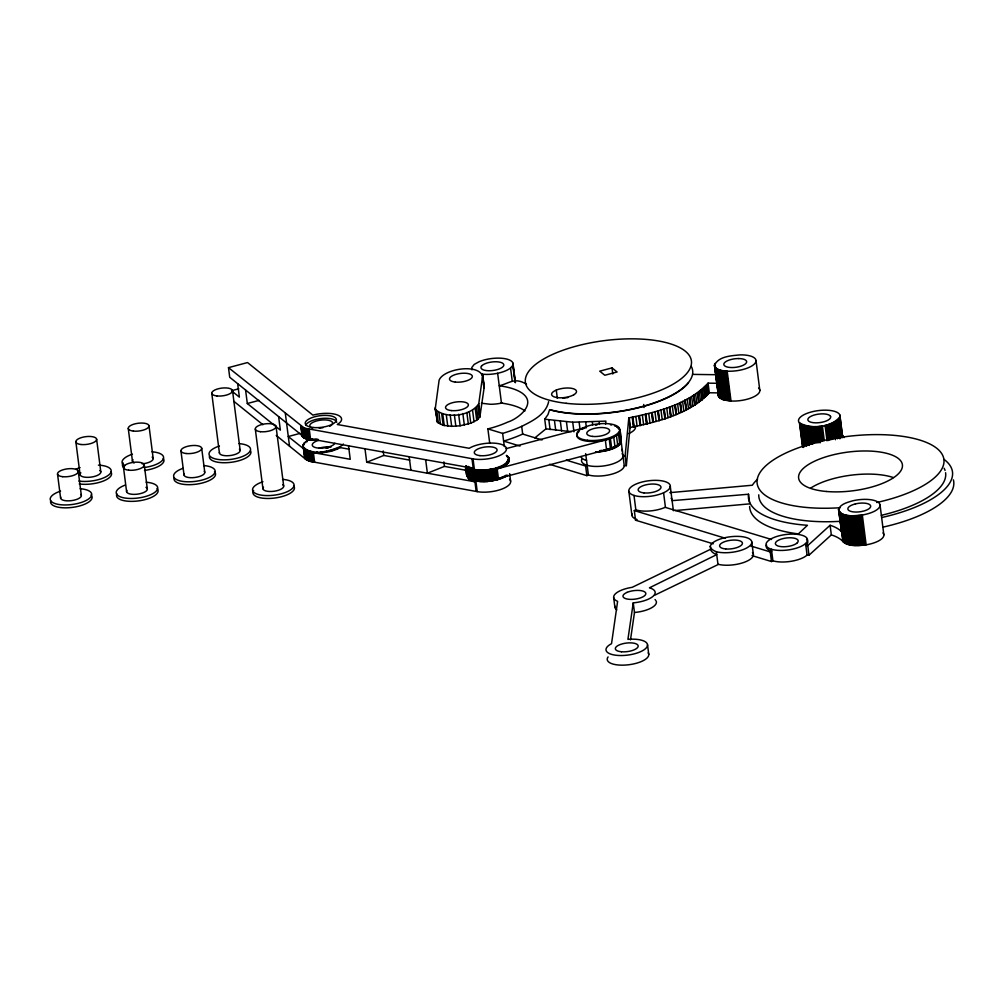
<?xml version="1.0" encoding="UTF-8"?>
<svg xmlns="http://www.w3.org/2000/svg" width="1004" height="1004" viewBox="0 0 1004 1004"><rect width="100%" height="100%" fill="white"/><g stroke="black" fill="none" stroke-linecap="round" stroke-linejoin="round"><path stroke-width="1.5" d="M838.516 509.555C841.979 518.164 855.132 515.504 862.599 514.939A20.921 7.806 -7.3 0 0 879.353 503.33A20.921 7.806 -7.3 0 0 852.007 500.983C847.112 502.565 840.285 504.033 838.516 509.555L841.616 531.756L840.825 531.003A57.542 21.46 -7.3 0 0 831.789 525.832L830.095 525.268L807.756 545.586L805.835 545.448A20.921 7.806 -7.3 0 0 806.563 539.361M714.471 365.506C718.211 356.144 731.489 355.78 740.199 354.876A20.921 7.806 -7.3 0 1 755.046 363.247A20.921 7.806 -7.3 0 1 727.687 371.204C723.181 370.714 716.065 370.74 714.471 365.506L718.525 396.316L722.842 399.567L731.514 401.048A20.921 7.806 -7.3 0 0 759.601 389.452M839.909 416.949C830.823 427.566 811.207 429.662 799.309 422.734A20.921 7.806 -7.3 0 1 814.809 411.163A20.921 7.806 -7.3 0 1 839.808 414.916L842.507 437.167L842.406 435.171L844.013 437.618M435.196 409.218L439.112 380.202C443.417 368.769 478.795 363.235 482.585 376.299L478.77 403.696C470.889 416.095 445.889 419.408 435.196 409.218L437.43 422.282L443.191 425.332L451.662 426.336L460.121 425.784L470.763 423.199L476.712 420.237L479.874 416.898L484.192 387.293L482.673 374.668M436.677 420.776L436.765 419.145M471.98 369.886L471.767 367.577L473.988 364.69A2.372 0.891 -7.3 0 1 474.654 364.176L479.033 361.754A20.846 7.781 -7.3 0 1 500.055 358.164A20.846 7.781 -7.3 0 1 512.944 363.147L512.806 365.456L510.07 368.38A20.846 7.781 -7.3 0 1 498.611 373.061L497.306 373.337A20.846 7.781 -7.3 0 1 486.601 374.429L482.409 374.228M300.045 433.389L288.286 436.527L303.723 448.863C300.874 444.446 306.308 440.605 309.972 439.263M303.057 447.42L303.07 444.897M493.152 469.859C498.611 468.303 511.136 465.906 508.614 458.05L506.317 455.339M495.763 479.172L606.554 449.679C611.888 448.148 618.351 446.554 621.2 441.333L620.108 430.076L616.494 426.436M621.2 441.333L620.108 430.076M605.588 424.19L605.889 421.115L572.719 422.207L544.72 419.195L545.963 428.833L534.806 437.92M549.59 464.312L586.863 475.645L588.394 474.955A20.921 7.806 -7.3 0 0 610.896 474.415A20.921 7.806 -7.3 0 0 624.262 465.831L626.345 465.63L625.115 456.004L628.818 417.928C656.867 412.004 687.753 404.825 708.058 383.139L717.86 383.302M626.345 465.63L630.048 427.553C658.097 421.63 688.995 414.451 709.301 392.765L708.058 383.139M548.648 401.625C545.938 414.489 532.421 421.015 521.691 426.361A83.646 31.199 -7.3 0 1 503.908 433.013L502.64 433.389L487.881 428.896L489.739 443.341M633.248 602.864L627.927 639.372L628.705 639.31A20.921 7.806 -7.3 0 1 646.538 647.58A20.921 7.806 -7.3 0 1 616.255 655.286A20.921 7.806 -7.3 0 1 611.536 643.677L617.611 601.358A20.921 7.806 -7.3 0 1 632.219 587.315L710.669 549.226A28.137 10.492 -7.3 0 0 716.731 554.61L649.462 587.817A20.921 7.806 -7.3 0 1 653.391 595.987A20.921 7.806 -7.3 0 1 633.875 602.802L633.248 602.864L634.478 612.49L630.487 639.874M710.292 546.339L710.33 546.088A20.921 7.806 -7.3 0 1 737.388 536.362A20.921 7.806 -7.3 0 1 748.946 546.553A20.921 7.806 -7.3 0 1 716.881 551.861L716.354 551.723A28.137 10.492 -7.3 0 1 710.292 546.339L710.669 549.226M718.412 394.283L718.362 395.827M507.773 475.143A21.962 8.195 -7.3 0 1 498.524 479.435L487.442 481.481L475.595 481.092L474.114 469.546C483.388 470.537 509.517 470.324 508.488 457.096M497.156 468.843L609.227 438.961L616.456 435.598L619.957 431.707M303.195 445.864L304.476 442.764M842.005 527.652L841.352 531.279M706.565 385.009L707.795 394.635M544.72 419.195L547.971 414.589L549.59 409.707L551.121 410.159A83.683 31.212 -7.3 0 0 604.508 413.372L609.943 412.832A83.683 31.212 -7.3 0 0 626.145 410.435L631.441 409.381A83.683 31.212 -7.3 0 0 688.506 382.8M798.105 534.153L807.442 525.293A104.604 39.018 -7.3 0 1 748.52 494.232L672.203 500.645A20.921 7.806 -7.3 0 0 671.074 498.248M752.059 555.626L771.474 561.537L772.917 560.809A20.921 7.806 -7.3 0 0 807.078 555.087L808.986 555.212L831.325 534.894L830.095 525.268M526.498 384.218C514.537 377.002 509.932 383.139 499.239 385.774A62.75 23.406 -7.3 0 1 522.758 393.593C536.613 404.11 518.378 418.731 507.698 422.107A62.75 23.406 -7.3 0 1 490.68 428.168L487.881 428.896M302.932 446.454C311.466 456.669 329.626 451.185 340.143 446.642A20.921 7.806 -7.3 0 0 343.343 444.032M348.513 445.826L350.245 459.305L312.244 452.427C321.757 453.469 331.784 452.176 340.268 447.596L349.279 449.227M750.829 546L770.244 551.911L771.687 551.183A20.921 7.806 -7.3 0 1 766.567 545.059M654.445 595.322L718.487 564.373A20.921 7.806 -7.3 0 0 743.675 562.504A20.921 7.806 -7.3 0 0 752.473 552.564M771.511 539.474L665.175 507.334A20.921 7.806 -7.3 0 1 635.846 509.869L634.315 510.572L635.545 520.197L713.216 543.817M566.243 460.133L585.633 466.019L587.164 465.329M635.545 520.197L637.076 519.507M364.992 448.788L366.724 462.267L383.766 455.452L409.67 460.121M467.538 470.562L444.433 466.396L427.39 473.21L425.658 459.732M228.485 367.64L247.536 362.557L312.884 415.129A20.921 7.806 -7.3 0 1 337.319 414.928A20.921 7.806 -7.3 0 1 337.306 424.491L469.207 448.286A20.921 7.806 -7.3 0 1 498.335 443.63A20.921 7.806 -7.3 0 1 502.163 454.235A20.921 7.806 -7.3 0 1 473.035 458.878L304.35 428.118L228.485 367.64L229.715 377.266L301.991 435.385L301.464 434.443M231.447 390.744L238.776 388.786M245.591 390.041L247.31 403.52L259.045 400.395M612.013 367.891L599.727 371.166L604.81 375.258L617.096 371.982L612.013 367.891L612.804 373.977M506.079 448.65L584.202 427.855M502.439 402.905L501.134 403.181A20.846 7.781 -7.3 0 1 490.416 404.273L481.418 403.231M831.325 534.894L833.019 535.458A57.542 21.46 -7.3 0 1 842.055 540.629C848.066 547.243 858.445 545.661 866.427 544.783A20.921 7.806 -7.3 0 0 882.993 532.948M623.032 456.205L625.115 456.004M669.819 492.65L752.322 485.233L753.477 483.602A104.604 39.018 -7.3 0 1 757.568 479.159M674.952 510.584L749.75 503.857M634.478 612.49L635.105 612.427A20.921 7.806 -7.3 0 0 656.114 600.932M318.13 440.267L314.227 440.241L314.114 439.288L318.004 439.3M692.66 374.392L716.09 374.718M709.301 392.765L717.697 392.89M545.963 428.833L571.452 431.72M301.413 434.393C302.668 439.664 309.859 439.739 314.227 440.241M472.219 468.052L472.344 469.019L470.55 468.441L470.424 467.487L473.21 468.303L310.512 438.949L312.871 439.212L312.997 440.166M501.247 403.081L501.46 403.106A62.712 23.393 -7.3 0 1 524.966 410.925M610.482 424.817L611.637 425.006M276.225 435.435L305.831 459.368L310.324 461.426L477.226 491.621A20.921 7.806 -7.3 0 0 501.975 489.048A20.921 7.806 -7.3 0 0 509.555 479.297M366.724 462.267L474.942 481.782L470.01 479.887L467.864 476.649M465.831 465.906C464.601 473.875 467.575 480.841 475.871 481.029A20.921 7.806 -7.3 0 0 478.13 481.355M475.595 481.092L474.49 480.878L473.009 469.32L474.39 469.47L473.035 458.878M468.266 478.142L466.747 466.458L473.336 469.257L471.98 458.677M467.789 476.197L469.32 478.519L473.825 480.577L473.951 481.531M520.022 446.077L503.619 441.082L504.899 440.718A83.646 31.199 -7.3 0 0 522.682 434.067L542.06 439.953M634.315 510.572L725.428 538.282M232.577 391.648L239.379 397.132L237.647 383.653M247.31 403.52L280.354 430.126L278.623 416.647M233.894 401.349L262.922 424.717M483.401 384.708L484.217 386.753M880.044 505.025L883.859 534.881M862.323 514.989L866.151 544.833M861.256 515.152L865.071 544.996M859.901 515.341L863.716 545.185M858.533 515.491L862.361 545.335M857.178 515.604L861.005 545.448M855.835 515.679L859.662 545.523M854.504 515.73L858.32 545.574M853.187 515.73L857.014 545.574M839.808 414.916L842.607 436.64M839.72 417.476L842.306 437.694M839.432 418.015L841.829 436.677M851.907 515.705L855.722 545.548M839.068 418.542L841.452 437.217M838.616 419.082L841.001 437.744M850.652 515.654L854.467 545.498M838.076 419.609L840.461 438.271M837.461 420.136L839.846 438.798M849.434 515.554L853.249 545.398M836.759 420.663L838.955 437.769M848.254 515.428L852.082 545.272M835.993 421.165L838.189 438.271M835.152 421.667L837.349 438.773M847.125 515.265L850.953 545.109M834.236 422.144L836.232 437.694M846.046 515.065L849.873 544.908M833.27 422.609L835.453 439.714M845.029 514.839L848.857 544.683M832.228 423.06L834.224 438.61M844.075 514.575L847.891 544.419M843.184 514.286L846.999 544.13M831.149 423.487L833.132 439.037M842.356 513.973L846.171 543.817M830.007 423.889L832.002 439.451M841.603 513.621L845.431 543.465M840.925 513.257L844.753 543.101M840.323 512.856L844.151 542.7M828.815 424.278L830.81 439.827M839.457 511.086L843.636 542.285M839.382 512.002L843.197 541.846M839.181 511.613L839.783 516.282M840.185 519.394L840.775 524.05M838.604 509.028L842.858 541.382M827.597 424.629L829.58 440.179M826.33 424.956L828.325 440.518M825.037 425.257L827.032 440.819M822.376 425.771L824.297 440.693M821.034 425.985L822.941 440.907M819.678 426.16L821.586 441.082M818.31 426.298L820.419 442.714M816.955 426.411L819.063 442.827M815.612 426.487L817.72 442.902M814.282 426.524L816.39 442.94M812.976 426.537L815.072 442.94M811.696 426.499L813.792 442.915M810.441 426.436L812.738 444.345M809.237 426.336L811.521 444.245M808.069 426.198L810.353 444.107M806.94 426.035L809.425 445.437M805.873 425.834L808.358 445.236M804.869 425.596L807.354 444.998M803.915 425.332L806.588 446.228M803.037 425.043L805.71 445.927M802.221 424.717L804.894 445.613M801.481 424.366L804.342 446.755M800.815 423.989L803.677 446.378M800.226 423.588L803.288 447.47M799.724 423.173L802.786 447.044M799.473 422.91L802.535 446.78M807.756 545.586L808.986 555.212M805.597 543.528L807.078 555.087M756.012 360.599L759.827 390.443M771.436 549.251L772.917 560.809M770.244 551.911L771.474 561.537M748.52 494.232L749.574 502.489M751.783 541.972L753.376 554.484M727.185 371.179L731.012 400.998M726.432 371.141L730.259 400.96M725.227 371.041L729.042 400.86M724.06 370.903L727.875 400.721M722.93 370.74L726.758 400.558M721.863 370.539L725.691 400.358M720.859 370.3L724.675 400.132M719.906 370.037L723.721 399.868M719.015 369.748L722.842 399.567M718.211 369.422L722.027 399.241M717.458 369.083L721.286 398.902M716.793 368.706L720.621 398.525M716.216 368.305L720.031 398.124M715.701 367.878L719.529 397.697M715.061 363.398L715.45 366.372M714.785 363.925L719.102 397.258M714.584 364.465L718.764 396.793M714.484 364.979L718.525 396.316M706.803 384.745L708.033 394.384M705.36 386.214L706.59 395.84M704.168 387.406L705.41 397.044M704.03 387.544L705.122 397.295M702.511 388.862L703.741 398.488M701.143 390.041L702.373 399.667M700.968 390.167L702.06 399.931M699.261 391.472L700.491 401.098M697.717 392.639L698.947 402.265M697.529 392.765L698.596 402.516M716.354 551.723L717.96 564.235M695.634 394.045L696.864 403.671M693.915 395.199L695.144 404.825M693.714 395.312L694.944 404.938M693.526 395.438L694.755 405.064M691.63 396.555L692.86 406.193M689.748 397.684L690.978 407.31M689.535 397.797L690.765 407.436M689.321 397.923L690.564 407.549M687.276 399.015L688.506 408.641M685.243 400.107L686.485 409.732M685.004 400.219L686.247 409.845M684.791 400.332L686.021 409.971M682.594 401.387L683.824 411.012M680.423 402.441L681.653 412.079M680.172 402.554L681.402 412.18M679.934 402.667L681.164 412.293M677.6 403.683L678.829 413.309M675.29 404.7L676.52 414.326M675.027 404.8L676.257 414.426M674.776 404.913L676.006 414.539M672.316 405.88L673.546 415.505M669.881 406.846L671.111 416.472M669.605 406.946L670.835 416.572M669.329 407.059L670.572 416.685M666.769 407.975L667.999 417.601M664.209 408.892L665.439 418.517M663.92 408.992L665.15 418.618M663.644 409.08L664.874 418.718M660.971 409.946L662.201 419.572M670.308 486.651L673.395 510.722M658.31 410.812L659.54 420.45M658.009 410.9L659.239 420.538M657.72 411L658.95 420.626M654.947 411.803L656.189 421.429M663.581 492.776L665.426 507.221M652.198 412.619L653.428 422.245M651.885 412.694L653.127 422.32M651.583 412.782L652.826 422.408M648.747 413.535L649.977 423.161M645.898 414.288L647.141 423.914M645.585 414.351L646.827 423.989M645.283 414.439L646.513 424.064M643.727 404.474L644.066 407.536M642.372 415.116L643.602 424.742M639.46 415.807L640.69 425.432M639.134 415.869L640.364 425.508M638.82 415.945L640.05 425.57M635.846 416.56L637.088 426.185M632.884 417.187L634.114 426.813M632.558 417.25L633.788 426.876M632.231 417.313L633.474 426.938M629.219 417.852L630.449 427.478M628.818 417.928L629.997 428.131M634.001 495.436L635.846 509.869M628.843 491.345L631.93 515.403M647.517 644.769L648.76 654.395M621.187 441.76L624.262 465.831M619.732 432.272L620.961 441.898M618.477 433.954L619.719 443.58M616.456 435.598L617.698 445.224M613.745 437.154L614.975 446.78M610.432 438.535L611.674 448.161M609.227 438.961L610.457 448.587M605.324 440.053L606.554 449.679M599.099 421.68L599.451 424.428M592.373 422.082L592.724 424.83M613.645 597.493L614.875 607.119M585.708 422.295L586.411 427.792M585.671 453.632L588.394 474.955M585.633 466.019L586.863 475.645M579.145 422.345L580.023 429.223M572.719 422.207L573.949 431.833M566.457 421.906L567.687 431.532M560.37 421.429L561.6 431.055M556.279 390.079L557.333 398.337M554.497 420.776L555.727 430.402M548.862 419.961L550.092 429.587M521.691 426.361L522.682 434.067M512.944 363.147L515.428 382.549M512.994 364.678L515.278 382.587M512.831 365.205L514.926 381.62M510.559 368.054L512.165 380.579M509.053 458.088L509.304 460.66M508.815 457.586L508.94 458.539M509.041 460.246L509.166 461.212M497.645 373.262L501.46 403.106M508.802 460.798L508.928 461.765M508.087 456.619L508.2 457.586M508.476 461.363L508.601 462.329M507.585 456.167L507.698 457.134M508.062 461.928L508.187 462.894M509.643 473.637L510.609 481.205M506.995 455.741L507.12 456.707M507.56 462.493L507.685 463.446M506.97 463.045L507.095 464.011M502.64 433.389L504.322 446.592M506.292 463.597L506.418 464.563M505.539 464.137L505.665 465.103M504.711 464.664L504.836 465.63M503.795 465.178L503.92 466.145M502.828 465.68L502.941 466.647M501.774 466.17L501.9 467.136M500.67 466.634L500.795 467.6M499.515 467.073L499.641 468.04M498.298 467.487L498.423 468.454M497.043 467.889L498.524 479.435M495.738 468.253L497.206 479.786M482.51 374.153L484.192 387.293M482.447 375.094L484.066 387.845M494.407 468.592L495.876 480.138M482.485 377.491L482.849 380.378M493.039 468.893L494.508 480.439M491.646 469.169L493.127 480.715M490.228 469.408L491.709 480.966M488.81 469.621L490.291 481.167M487.392 469.797L488.873 481.343M478.77 403.696L480.238 415.242M478.393 405.34L479.874 416.898M478.092 405.905L479.573 417.463M485.961 469.935L487.442 481.481M476.624 407.586L478.105 419.145M484.543 470.035L486.024 481.581M475.231 408.678L476.712 420.237M483.137 470.098L484.606 481.656M481.744 470.136L483.225 481.682M480.376 470.123L481.857 481.682M472.558 410.234L474.039 421.793M479.046 470.073L480.514 481.631M477.741 469.997L479.222 481.556M469.282 411.64L470.763 423.199M476.486 469.885L477.967 481.431M475.268 469.734L476.749 481.28M475.871 481.029L477.226 491.621M466.835 412.456L468.316 424.014M474.817 480.816L476.172 491.408M471.968 469.069L473.449 480.615M471.29 467.789L471.416 468.742M472.897 480.301L473.022 481.267M470.989 468.78L472.47 480.326M472.031 480L472.156 480.966M470.085 468.454L471.566 480.012M462.844 413.485L464.325 425.043M469.634 467.149L469.759 468.115M471.24 479.661L471.365 480.627M469.257 468.115L470.738 479.661M470.525 479.31L470.65 480.276M468.278 466.408L468.404 467.375M468.504 467.738L470.01 479.887M467.839 467.337L469.445 479.485M468.843 478.092L468.968 479.059M467.249 466.91L468.579 478.607M466.333 465.981L467.814 477.54M466.709 470.048L467.124 476.021M466.019 466.27L467.487 477.051M458.64 414.238L460.121 425.784M454.36 414.665L455.841 426.223M450.181 414.777L451.662 426.336M446.265 414.564L447.746 426.11M442.764 414.024L444.245 425.57M441.71 413.773L443.191 425.332M438.961 412.832L440.442 424.391M443.856 461.903L444.433 466.396M436.903 411.653L438.384 423.199M435.949 410.736L437.43 422.282M435.297 407.599L436.213 414.815M409.18 456.757L410.912 470.236M383.202 450.959L383.766 455.452M340.143 446.642L340.268 447.596M337.357 448.073L337.482 449.026M334.056 449.328L334.169 450.294M331.609 450.056L331.734 451.009M330.341 450.369L330.467 451.336M326.375 451.16L326.501 452.126M322.297 451.662L322.422 452.616M320.954 451.75L321.079 452.716M316.687 439.325L316.8 440.292M315.381 439.325L315.507 440.292M316.988 451.838L317.101 452.804M311.667 439.099L311.792 440.066M313.273 451.612L314.628 462.204M309.282 429.323L310.638 439.915M312.118 451.474L313.474 462.053M308.178 429.147L309.533 439.739M311.014 451.285L312.369 461.878M307.124 428.934L308.479 439.526M309.96 451.085L311.328 461.664M306.132 428.683L307.488 439.288M308.968 450.834L310.324 461.426M307.186 440.693L307.312 441.66M305.203 428.419L306.559 439.012M308.04 450.558L309.395 461.15M304.35 428.118L305.705 438.71M307.186 450.256L308.542 460.849M305.68 441.71L305.806 442.676M303.547 427.779L304.915 438.371M306.396 449.93L307.751 460.522M302.832 427.428L304.187 438.02M305.668 449.566L307.036 460.158M302.191 427.039L303.547 437.631M305.028 449.19L306.383 459.782M301.639 426.637L302.995 437.229M304.476 448.788L305.831 459.368M301.288 426.273L302.656 436.865M303.61 443.831L303.723 444.797M304.137 448.411L305.492 459.004M301.012 426.035L302.518 436.803M303.848 448.186L305.354 458.941M300.761 425.759L302.116 436.351M303.597 447.909L304.952 458.489M301.689 434.92L301.815 435.887M303.296 447.433L304.651 458.025M301.338 433.941L301.589 435.397M285.337 413.422L289.528 446.152M276.037 426.336L283.68 486.024M255.305 429.122L262.948 488.81M232.514 390.581L240.157 450.281M211.781 393.38L219.424 453.068M201.678 448.148L204.766 472.219M180.946 450.947L184.033 475.005M148.994 425.721L153.185 458.464M144.25 464.827L147.324 488.898M128.261 428.507L132.453 461.25M123.517 467.613L126.592 491.684M96.61 439.137L100.802 471.867M75.877 441.923L80.069 474.654M78.262 471.315L81.337 495.386M57.529 474.101L60.604 498.172M239.391 449.114A10.467 3.903 -7.3 0 1 231.133 455.414A10.467 3.903 -7.3 0 1 219.487 452.289M250.536 450.796A20.921 7.806 -7.3 0 1 231.497 462.254A20.921 7.806 -7.3 0 1 209.434 456.318M239.002 443.617A20.921 7.806 -7.3 0 1 246.256 454.649A20.921 7.806 -7.3 0 1 214.153 458.564A20.921 7.806 -7.3 0 1 219.424 446.002M282.639 484.656A10.467 3.903 -7.3 0 1 273.979 491.257A10.467 3.903 -7.3 0 1 263.487 487.229M293.758 486.074A20.921 7.806 -7.3 0 1 273.665 498.16A20.921 7.806 -7.3 0 1 253.623 490.467M282.526 479.36A20.921 7.806 -7.3 0 1 289.779 490.391A20.921 7.806 -7.3 0 1 257.677 494.307A20.921 7.806 -7.3 0 1 262.948 481.744M622.116 453.77A20.921 7.806 -7.3 0 1 603.718 465.944A20.921 7.806 -7.3 0 1 581.755 459.28M758.597 388.071A20.921 7.806 -7.3 0 1 759.35 388.975M620.899 440.254A20.921 7.806 -7.3 0 1 595.786 452.001M621.865 449.416A20.921 7.806 -7.3 0 1 622.417 451.386M586.549 460.51A20.921 7.806 -7.3 0 1 580.977 456.531M110.879 471.918A20.921 7.806 -7.3 0 1 102.885 481.217A20.921 7.806 -7.3 0 1 79.241 483.953M98.405 465.128A20.921 7.806 -7.3 0 1 108.746 474.967A20.921 7.806 -7.3 0 1 78.877 481.067M75.764 469.32A20.921 7.806 -7.3 0 1 80.069 467.6M99.76 470.499A10.467 3.903 -7.3 0 1 90.762 477.151A10.467 3.903 -7.3 0 1 80.847 472.809M152.031 451.8A20.921 7.806 -7.3 0 1 163.2 459.154A20.921 7.806 -7.3 0 1 144.162 467.55M124.822 465.756A20.921 7.806 -7.3 0 1 132.453 454.184M152.144 457.096A10.467 3.903 -7.3 0 1 142.129 463.848M134.172 462.982A10.467 3.903 -7.3 0 1 132.992 459.669M163.263 458.502A20.921 7.806 -7.3 0 1 144.526 470.437M123.994 467.851A20.921 7.806 -7.3 0 1 123.128 462.907M945.592 472.708A94.15 35.115 -7.3 0 1 881.349 515.316M839.055 521.377A94.15 35.115 -7.3 0 1 758.76 494.821M944.136 468.278A94.15 35.115 -7.3 0 1 945.065 470.462M840.361 507.698A94.15 35.115 -7.3 0 1 768.549 463.446A94.15 35.115 -7.3 0 1 923.416 441.271A94.15 35.115 -7.3 0 1 876.693 502.502M810.994 487.906A52.308 19.503 -7.3 0 1 893.334 477.553M796.825 533.701A104.604 39.018 -7.3 0 1 749.611 506.443M943.911 459.305A100.036 37.311 -7.3 0 1 881.738 517.512M953.398 479.849A100.036 37.311 -7.3 0 1 882.968 527.138M636.21 519.206A20.921 7.806 -7.3 0 1 632.043 513.86M691.304 366.397A83.683 31.212 -7.3 0 1 648.095 404.838A83.683 31.212 -7.3 0 1 550.305 409.732M562.98 398.149A12.55 4.681 -7.3 0 1 567.837 397.634M635.406 426.286A19.879 7.417 -7.3 0 1 628.68 433.59M616.782 609.892A20.921 7.806 -7.3 0 1 614.95 606.077M655.022 599.564A20.921 7.806 -7.3 0 1 655.474 600.003M648.207 652.926A20.921 7.806 -7.3 0 1 627.412 664.899A20.921 7.806 -7.3 0 1 608.085 656.917M334.872 443.279A11.508 4.292 -7.3 0 1 316.712 447.859A11.508 4.292 -7.3 0 1 318.619 440.342M326.174 448.248A15.687 5.848 -7.3 0 1 328.195 448.135M507.811 459.568A20.921 7.806 -7.3 0 1 507.409 461.137M507.108 461.677A20.921 7.806 -7.3 0 1 506.706 462.216M506.229 462.744A20.921 7.806 -7.3 0 1 494.985 468.24M493.717 468.554A20.921 7.806 -7.3 0 1 489.751 469.345M487.028 469.709A20.921 7.806 -7.3 0 1 475.494 469.646M506.505 475.356A20.921 7.806 -7.3 0 1 505.79 475.871M504.999 476.373A20.921 7.806 -7.3 0 1 498.9 479.071M497.708 479.435A20.921 7.806 -7.3 0 1 479.322 481.456M312.595 428.193A11.508 4.292 -7.3 0 1 312.608 422.496A11.508 4.292 -7.3 0 1 327.542 420.111A11.508 4.292 -7.3 0 1 331.445 425.194M330.692 425.759A11.508 4.292 -7.3 0 1 329.789 426.311M318.946 448.248A11.508 4.292 -7.3 0 1 331.006 447.081M305.743 425.332A15.687 5.848 -7.3 0 1 321.719 418.455A15.687 5.848 -7.3 0 1 336.742 422.307M319.234 428.256A11.508 4.292 -7.3 0 1 322.937 427.717M80.822 494.432A10.467 3.903 -7.3 0 1 71.648 500.619A10.467 3.903 -7.3 0 1 60.792 497.131M80.182 488.722A20.921 7.806 -7.3 0 1 87.448 499.754A20.921 7.806 -7.3 0 1 55.345 503.669A20.921 7.806 -7.3 0 1 60.604 491.107M91.941 496.378A20.921 7.806 -7.3 0 1 71.322 507.522A20.921 7.806 -7.3 0 1 50.752 500.896M91.025 494.985A20.921 7.806 -7.3 0 1 91.414 495.436M147.149 488.408A10.467 3.903 -7.3 0 1 136.607 494.257A10.467 3.903 -7.3 0 1 126.931 490.379M145.969 487.342A10.467 3.903 -7.3 0 1 146.283 487.53M146.17 482.234A20.921 7.806 -7.3 0 1 153.7 493.102A20.921 7.806 -7.3 0 1 121.936 497.369A20.921 7.806 -7.3 0 1 125.437 485.02M157.013 488.496A20.921 7.806 -7.3 0 1 138.665 500.883A20.921 7.806 -7.3 0 1 116.953 493.88M204.239 471.278A10.467 3.903 -7.3 0 1 195.065 477.465A10.467 3.903 -7.3 0 1 184.209 473.963M203.611 465.555A20.921 7.806 -7.3 0 1 211.141 476.423A20.921 7.806 -7.3 0 1 179.377 480.703A20.921 7.806 -7.3 0 1 182.879 468.341M214.454 471.817A20.921 7.806 -7.3 0 1 196.784 484.104A20.921 7.806 -7.3 0 1 174.169 477.741M619.142 428.62A21.686 8.095 -7.3 0 1 600.43 440.881A21.686 8.095 -7.3 0 1 576.848 434.832M576.986 434.28A21.686 8.095 -7.3 0 1 577.953 432.624M578.455 432.071A21.686 8.095 -7.3 0 1 579.032 431.519M582.157 429.411A21.686 8.095 -7.3 0 1 583.123 428.909M584.152 428.432A21.686 8.095 -7.3 0 1 585.244 427.98M595.548 425.232A21.686 8.095 -7.3 0 1 596.953 425.031M614.548 425.859A21.686 8.095 -7.3 0 1 615.439 426.173M616.996 426.888A21.686 8.095 -7.3 0 1 617.661 427.29M618.238 427.704A21.686 8.095 -7.3 0 1 618.74 428.156M506.054 475.256A21.962 8.195 -7.3 0 1 505.15 475.77M504.171 476.272A21.962 8.195 -7.3 0 1 498.398 478.469M620.648 441.371A21.41 7.982 -7.3 0 1 611.361 448.022M610.181 448.437A21.41 7.982 -7.3 0 1 603.693 450.068M602.325 450.307A21.41 7.982 -7.3 0 1 599.551 450.671M620.949 441.271A21.41 7.982 -7.3 0 1 595.523 451.938M670.346 486.212L670.308 486.727A20.921 7.806 -7.3 0 1 664.309 492.437L663.318 492.901A20.921 7.806 -7.3 0 1 631.177 494.194A20.921 7.806 -7.3 0 1 644.568 481.443A20.921 7.806 -7.3 0 1 670.346 486.212M481.493 366.146L481.292 366.435A11.508 4.292 -7.3 0 0 488.245 370.727A11.508 4.292 -7.3 0 0 502.402 367.226L502.74 366.937A11.508 4.292 -7.3 0 0 503.82 364.904L503.782 364.628A11.508 4.292 -7.3 0 0 496.541 361.766A11.508 4.292 -7.3 0 0 484.681 363.9L484.154 364.163A11.508 4.292 -7.3 0 0 481.493 366.146M797.389 542.7L797.088 543.001A11.508 4.292 -7.3 0 1 778.276 546.088L777.799 545.925A11.508 4.292 -7.3 0 1 776.468 541.532L776.807 541.244A11.508 4.292 -7.3 0 1 794.754 538.295L795.281 538.445A11.508 4.292 -7.3 0 1 797.389 542.7M573.861 394.735L573.347 395.024A12.55 4.681 -7.3 0 1 555.149 397.182A12.55 4.681 -7.3 0 1 555.927 390.23L556.567 389.966A12.55 4.681 -7.3 0 1 572.958 388.623A12.55 4.681 -7.3 0 1 573.861 394.735M627.111 592.36L626.559 592.611A11.508 4.292 -7.3 0 0 622.982 596.025L622.982 596.313A11.508 4.292 -7.3 0 0 637.289 598.76A11.508 4.292 -7.3 0 0 644.568 591.795A11.508 4.292 -7.3 0 0 627.111 592.36M855.383 503.92L854.693 504.096A11.508 4.292 -7.3 0 0 848.292 509.957A11.508 4.292 -7.3 0 0 860.993 511.638L861.721 511.5A11.508 4.292 -7.3 0 0 870.255 505.137A11.508 4.292 -7.3 0 0 855.383 503.92M738.68 358.553L737.965 358.553A11.508 4.292 -7.3 0 0 724.198 365.381A11.508 4.292 -7.3 0 0 743.136 365.305A11.508 4.292 -7.3 0 0 738.68 358.553M796.799 534.279L795.582 534.178A20.921 7.806 -7.3 0 0 766.039 545.046A20.921 7.806 -7.3 0 0 797.916 547.669A20.921 7.806 -7.3 0 0 796.799 534.279M830.559 416.459L830.421 416.196A11.508 4.292 -7.3 0 0 811.747 415.92A11.508 4.292 -7.3 0 0 815.336 422.835A11.508 4.292 -7.3 0 0 830.559 416.459M216.939 395.952A10.467 3.903 -7.3 0 0 232.526 390.845A10.467 3.903 -7.3 0 0 216.964 389.15A10.467 3.903 -7.3 0 0 216.939 395.952M260.463 431.695A10.467 3.903 -7.3 0 0 276.062 426.587A10.467 3.903 -7.3 0 0 260.488 424.893A10.467 3.903 -7.3 0 0 260.463 431.695M81.035 444.508A10.467 3.903 -7.3 0 0 96.635 439.388A10.467 3.903 -7.3 0 0 81.06 437.694A10.467 3.903 -7.3 0 0 81.035 444.508M133.419 431.092A10.467 3.903 -7.3 0 0 149.019 425.985A10.467 3.903 -7.3 0 0 133.444 424.29A10.467 3.903 -7.3 0 0 133.419 431.092M455.327 382.085A11.508 4.292 -7.3 0 0 472.344 376.4A11.508 4.292 -7.3 0 0 455.088 374.63A11.508 4.292 -7.3 0 0 455.327 382.085M451.361 410.573A11.508 4.292 -7.3 0 0 468.379 404.888A11.508 4.292 -7.3 0 0 451.122 403.119A11.508 4.292 -7.3 0 0 451.361 410.573M826.443 491.483A52.308 19.503 -7.3 0 0 902.42 464.902A52.308 19.503 -7.3 0 0 822.703 457.899A52.308 19.503 -7.3 0 0 826.443 491.483M643.978 492.901A11.508 4.292 -7.3 0 0 660.996 487.204A11.508 4.292 -7.3 0 0 643.74 485.447A11.508 4.292 -7.3 0 0 643.978 492.901M566.143 403.294A83.683 31.212 -7.3 0 0 691.505 362.745A83.683 31.212 -7.3 0 0 567.574 348.689A83.683 31.212 -7.3 0 0 566.143 403.294M621.413 651.759A11.508 4.292 -7.3 0 0 638.18 645.936A11.508 4.292 -7.3 0 0 620.685 644.355A11.508 4.292 -7.3 0 0 621.413 651.759M725.679 548.95A11.508 4.292 -7.3 0 0 742.433 543.126A11.508 4.292 -7.3 0 0 724.938 541.558A11.508 4.292 -7.3 0 0 725.679 548.95M313.022 427.478A15.687 5.848 -7.3 0 0 336.403 419.81A15.687 5.848 -7.3 0 0 313.047 417.262A15.687 5.848 -7.3 0 0 313.022 427.478M479.962 455.628A11.508 4.292 -7.3 0 0 497.106 450.005A11.508 4.292 -7.3 0 0 479.975 448.148A11.508 4.292 -7.3 0 0 479.962 455.628M62.687 476.687A10.467 3.903 -7.3 0 0 78.274 471.566A10.467 3.903 -7.3 0 0 62.712 469.872A10.467 3.903 -7.3 0 0 62.687 476.687M128.675 470.198A10.467 3.903 -7.3 0 0 144.262 465.09A10.467 3.903 -7.3 0 0 128.7 463.396A10.467 3.903 -7.3 0 0 128.675 470.198M186.117 453.519A10.467 3.903 -7.3 0 0 201.704 448.411A10.467 3.903 -7.3 0 0 186.129 446.717A10.467 3.903 -7.3 0 0 186.117 453.519M587.428 440.279A21.686 8.095 -7.3 0 0 619.744 429.687A21.686 8.095 -7.3 0 0 587.466 426.16A21.686 8.095 -7.3 0 0 587.428 440.279M592.486 436.414A11.508 4.292 -7.3 0 0 609.641 430.791A11.508 4.292 -7.3 0 0 592.511 428.921A11.508 4.292 -7.3 0 0 592.486 436.414"/></g></svg>
